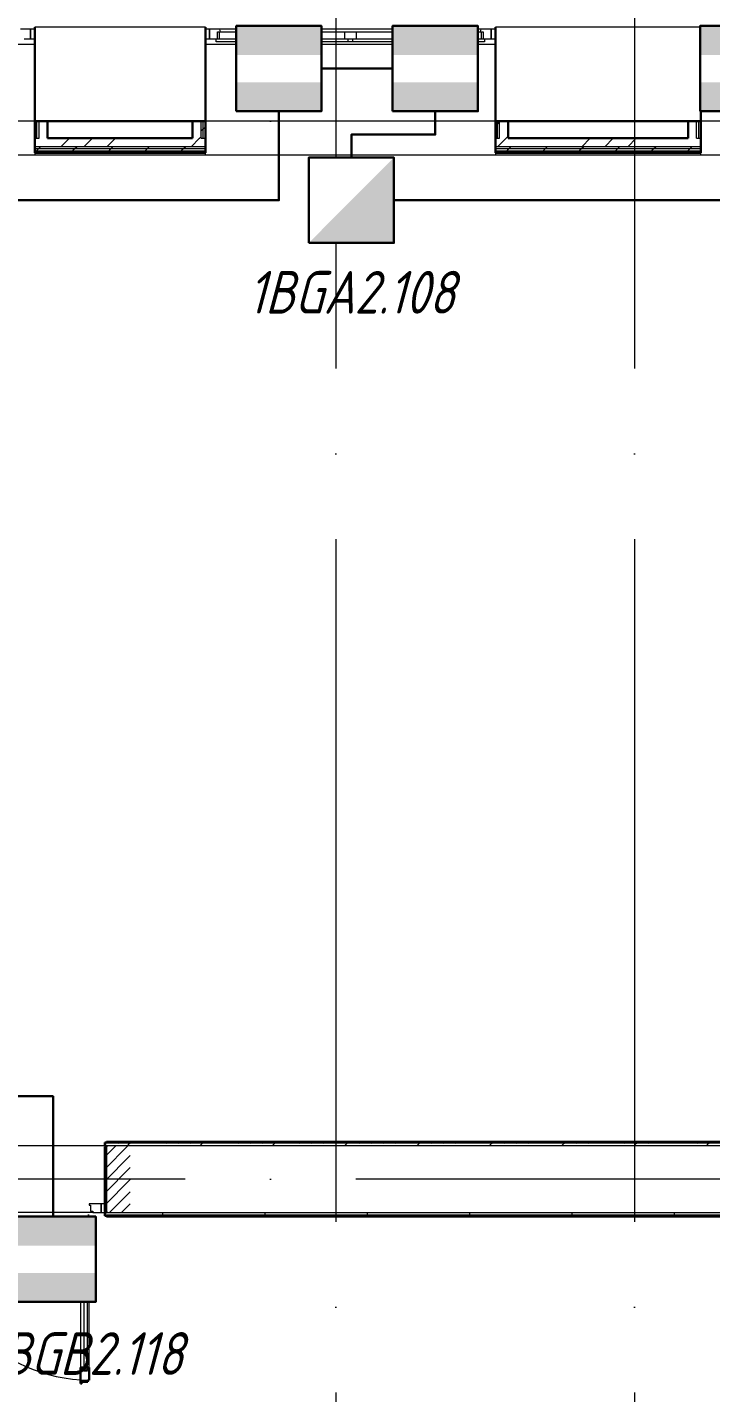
# Model space of a CAD drawing. Header units: millimetres. Extents: x -259793 to 1187961, y -549744 to 43070.
# Drawn here: x 273087 to 277093, y -10415 to -2413 of the extents above; entities that cross this region are included whole.
import ezdxf
from ezdxf.enums import TextEntityAlignment as Align

# ---------------------------------------------------------------- set-up
doc = ezdxf.new("R2010")
doc.units = ezdxf.units.MM
doc.linetypes.add('ADSK_Линия сетки', pattern=[25, 20, -2.5, 0, -2.5])
doc.linetypes.add('ADSK_Штриховая_ш2 п1_5', pattern=[4.5, 3, -1.5])
for name, color, linetype, lineweight in [('_ Окна', 7, 'Continuous', 9), ('RC-Извещатели_охранные', 5, 'Continuous', 30), ('Двери', 252, 'Continuous', 9), ('лс', 5, 'Continuous', 30), ('Ограждение', 252, 'Continuous', 9), ('Окна', 252, 'Continuous', 9), ('Оси', 252, 'Continuous', 9), ('Стены внутренние', 7, 'Continuous', 18), ('Стены наружные', 7, 'Continuous', 18), ('Стены штриховка', 7, 'Continuous', 9)]:
    doc.layers.add(name, color=color, linetype=linetype, lineweight=lineweight)
doc.layers.add('RC-Позиционные_обозначения', color=7, linetype='Continuous')
doc.layers.add('Двери открывание', color=7, linetype='Continuous', lineweight=9, true_color=0xc0c0c0)
doc.styles.add('RubezhCAD', font='', dxfattribs={"oblique": 10})
doc.styles.get("Standard").update_dxf_attribs({"font": ''})
doc.styles.get('RubezhCAD').set_extended_font_data('GOST type A')
doc.styles.get('Standard').set_extended_font_data('GOST type B')

# ---------------------------------------------------------------- blocks, each defined once
blk = doc.blocks.new('RC-UGO-IOM-02')
at = {"layer": 'RC-Извещатели_охранные'}
blk.add_point((0, 0), dxfattribs=at)
blk.add_attdef('PSTN', text='', height=2.5, dxfattribs=at).set_placement((0.977, 2.603), align=Align.BOTTOM_LEFT)
blk.add_wipeout([(2.5, -2.5), (2.5, 2.5), (-2.5, 2.5), (-2.5, -2.5)]).dxf.layer = 'RC-Извещатели_охранные'
blk.add_wipeout([(-2.5, -2.5), (-2.5, 2.5), (2.5, 2.5), (2.5, -2.5)]).dxf.layer = 'RC-Извещатели_охранные'
h = blk.add_hatch(color=256, dxfattribs=at)
h.dxf.hatch_style = 1
h.paths.add_polyline_path([(2.5, 0.8), (2.5, 2.506), (-2.5, 2.499), (-2.5, 0.8)])
h = blk.add_hatch(color=256, dxfattribs=at)
h.dxf.hatch_style = 1
h.paths.add_polyline_path([(2.5, -2.5), (2.5, -0.794), (-2.5, -0.801), (-2.5, -2.5)])
blk.add_lwpolyline([(-2.5, -2.5), (2.5, -2.5), (2.5, 2.5), (-2.5, 2.5)], close=True, dxfattribs=at)
blk = doc.blocks.new('RC-UGO-IOZ-02')
at = {"layer": 'RC-Извещатели_охранные'}
blk.add_attdef('PSTN', text='', height=2.5, dxfattribs=at).set_placement((0.977, 2.603), align=Align.BOTTOM_LEFT)
blk.add_wipeout([(2.5, -2.5), (2.5, 2.5), (-2.5, 2.5), (-2.5, -2.5)]).dxf.layer = 'RC-Извещатели_охранные'
blk.add_wipeout([(-2.5, -2.5), (-2.5, 2.5), (2.5, 2.5), (2.5, -2.5)]).dxf.layer = 'RC-Извещатели_охранные'
h = blk.add_hatch(color=256, dxfattribs=at)
h.dxf.hatch_style = 1
h.paths.add_polyline_path([(2.5, -2.5), (2.5, 2.5), (0, 0), (-2.5, -2.5)])
blk.add_lwpolyline([(-2.5, -2.5), (2.5, -2.5), (2.5, 2.5), (-2.5, 2.5)], close=True, dxfattribs=at)
blk = doc.blocks.new('3 этаж')
at = {"layer": '_ Окна', "color": 251, "lineweight": 18, "true_color": 0x636466}
for p, q in [((273105.8, -2423.4), (273046.3, -2423.4)), ((273105.8, -2481.4), (273105.8, -2423.4)), ((274215.2, -2423.4), (274155.8, -2423.4)), ((274155.8, -2423.4), (274155.8, -2481.4)), ((274201.8, -2481.4), (274201.8, -2440.4)), ((274201.8, -2440.4), (274213.8, -2440.4)), ((274219.8, -2440.4), (274215.2, -2423.4)), ((275746.3, -2423.4), (275741.8, -2440.4)), ((275805.8, -2423.4), (275746.3, -2423.4)), ((275747.8, -2440.4), (275759.8, -2440.4)), ((275759.8, -2440.4), (275759.8, -2481.4)), ((275805.8, -2481.4), (275805.8, -2423.4)), ((277120.2, -2423.4), (277060.8, -2423.4)), ((277060.8, -2423.4), (277060.8, -2481.4)), ((273067.8, -2481.4), (273105.8, -2481.4)), ((274155.8, -2481.4), (274193.8, -2481.4)), ((275767.8, -2481.4), (275805.8, -2481.4)), ((277060.8, -2481.4), (277098.8, -2481.4))]:
    blk.add_line(p, q, dxfattribs=at)
at = {"layer": '_ Окна', "color": 251, "true_color": 0x636466}
for p, q in [((273130.8, -2423.4), (273105.8, -2423.4)), ((273105.8, -2423.4), (273105.8, -2481.4)), ((274155.8, -2423.4), (274130.8, -2423.4)), ((274155.8, -2481.4), (274155.8, -2423.4)), ((275830.8, -2423.4), (275805.8, -2423.4)), ((275805.8, -2423.4), (275805.8, -2481.4)), ((277060.8, -2423.4), (277035.8, -2423.4)), ((277060.8, -2481.4), (277060.8, -2423.4)), ((273105.8, -2481.4), (273130.8, -2481.4)), ((274130.8, -2481.4), (274155.8, -2481.4)), ((275805.8, -2481.4), (275830.8, -2481.4)), ((277035.8, -2481.4), (277060.8, -2481.4))]:
    blk.add_line(p, q, dxfattribs=at)
at = {"layer": 'Двери', "color": 251, "linetype": 'Continuous', "lineweight": 18, "true_color": 0x636466}
for p, q in [((273676.5, -8968.4), (273540.8, -9104.1)), ((273605.8, -8968.4), (273540.8, -9033.4)), ((273690.8, -9024.8), (273540.8, -9174.8)), ((273690.8, -9095.6), (273540.8, -9245.6)), ((273690.8, -9166.3), (273540.8, -9316.3)), ((273690.8, -9237), (273569.3, -9358.4)), ((273690.8, -9307.7), (273640, -9358.4))]:
    blk.add_line(p, q, dxfattribs=at)
at = {"layer": 'Двери', "color": 251, "linetype": 'ADSK_Штриховая_ш2 п1_5', "true_color": 0x636466}
for p, q in [((273690.8, -8968.4), (273540.8, -8968.4)), ((273540.8, -8968.4), (273540.8, -9358.4)), ((273540.8, -9358.4), (273690.8, -9358.4))]:
    blk.add_line(p, q, dxfattribs=at)
at = {"layer": 'Двери', "color": 251, "true_color": 0x636466}
for p, q in [((273520.8, -9308.4), (273448.8, -9308.4)), ((273448.8, -9308.4), (273448.8, -9316.4)), ((273448.8, -9316.4), (273457.8, -9316.4)), ((273457.8, -9316.4), (273457.8, -9350.4)), ((273457.8, -9350.4), (273471.8, -9350.4)), ((273471.8, -9350.4), (273471.8, -9358.4)), ((273471.8, -9358.4), (273520.8, -9358.4)), ((273540.8, -9308.4), (273520.8, -9308.4)), ((273520.8, -9308.4), (273520.8, -9358.4)), ((273520.8, -9358.4), (273520.8, -9308.4)), ((273520.8, -9358.4), (273540.8, -9358.4)), ((273540.8, -9358.4), (273540.8, -9308.4)), ((273398.8, -9470.4), (273398.8, -10266.4)), ((273418.8, -9452.4), (273418.8, -10284.4)), ((273439.8, -9452.4), (273418.8, -9452.4)), ((273439.8, -10284.4), (273439.8, -9452.4)), ((273448.8, -10266.4), (273448.8, -9470.4)), ((273418.8, -10284.4), (273439.8, -10284.4))]:
    blk.add_line(p, q, dxfattribs=at)
at = {"layer": 'Двери', "color": 251, "lineweight": 30, "true_color": 0x636466}
for p, q in [((273406.8, -9394.4), (273398.8, -9394.4)), ((273398.8, -9394.4), (273398.8, -9470.4)), ((273406.8, -9385.4), (273406.8, -9394.4)), ((273440.8, -9385.4), (273406.8, -9385.4)), ((273448.8, -9376.4), (273440.8, -9376.4)), ((273440.8, -9376.4), (273440.8, -9385.4)), ((273448.8, -9470.4), (273448.8, -9376.4)), ((273398.8, -9470.4), (273418.8, -9470.4)), ((273418.8, -9470.4), (273418.8, -9452.4)), ((273418.8, -9452.4), (273439.8, -9452.4)), ((273439.8, -9452.4), (273439.8, -9470.4)), ((273439.8, -9470.4), (273448.8, -9470.4)), ((273398.8, -10266.4), (273398.8, -10360.4)), ((273398.8, -10266.4), (273418.8, -10266.4)), ((273418.8, -10266.4), (273418.8, -10284.4)), ((273418.8, -10284.4), (273439.8, -10284.4)), ((273439.8, -10266.4), (273448.8, -10266.4)), ((273439.8, -10284.4), (273439.8, -10266.4)), ((273448.8, -10342.4), (273448.8, -10266.4)), ((273398.8, -10360.4), (273406.8, -10360.4)), ((273406.8, -10360.4), (273406.8, -10351.4)), ((273406.8, -10351.4), (273440.8, -10351.4)), ((273440.8, -10351.4), (273440.8, -10342.4)), ((273440.8, -10342.4), (273448.8, -10342.4))]:
    blk.add_line(p, q, dxfattribs=at)
at = {"layer": 'Двери открывание', "color": 251, "true_color": 0x636466}
blk.add_arc((273466.8, -9376.4), 966, 180, 268.93231, dxfattribs=at)
at = {"layer": 'Ограждение', "color": 251, "true_color": 0x636466}
for p, q in [((273130.8, -2513.4), (271430.8, -2513.4)), ((275830.8, -2513.4), (274130.8, -2513.4)), ((278735.8, -2513.4), (277035.8, -2513.4)), ((273130.8, -2963.4), (271430.8, -2963.4)), ((275830.8, -2963.4), (274130.8, -2963.4)), ((278735.8, -2963.4), (277035.8, -2963.4)), ((279250.8, -3163.4), (268970.8, -3163.4)), ((273130.8, -3163.4), (271430.8, -3163.4)), ((273130.8, -3148.4), (273130.8, -3163.4)), ((274130.8, -3163.4), (274130.8, -3148.4)), ((275830.8, -3163.4), (274130.8, -3163.4)), ((275830.8, -3148.4), (275830.8, -3163.4)), ((277035.8, -3163.4), (277035.8, -3148.4)), ((278735.8, -3163.4), (277035.8, -3163.4)), ((273550.8, -8948.4), (273550.8, -8943.4)), ((278062.5, -8943.4), (273550.8, -8943.4)), ((273550.8, -9383.4), (273550.8, -9378.4)), ((273550.8, -9383.4), (285030.8, -9383.4))]:
    blk.add_line(p, q, dxfattribs=at)
at = {"layer": 'Окна', "color": 251, "true_color": 0x636466}
for p, q in [((274213.8, -2440.4), (274945.8, -2440.4)), ((274213.8, -2481.4), (274213.8, -2440.4)), ((275746.3, -2423.4), (274215.2, -2423.4)), ((274945.8, -2440.4), (275015.8, -2440.4)), ((274945.8, -2440.4), (274945.8, -2481.4)), ((275015.8, -2440.4), (275747.8, -2440.4)), ((275015.8, -2481.4), (275015.8, -2440.4)), ((275747.8, -2440.4), (275747.8, -2481.4)), ((274193.8, -2481.4), (274965.8, -2481.4)), ((274193.8, -2498.4), (274193.8, -2481.4)), ((274965.8, -2498.4), (274193.8, -2498.4)), ((274965.8, -2481.4), (274995.8, -2481.4)), ((274965.8, -2481.4), (274965.8, -2498.4)), ((274995.8, -2498.4), (274965.8, -2498.4)), ((274995.8, -2481.4), (275767.8, -2481.4)), ((274995.8, -2498.4), (274995.8, -2481.4)), ((275767.8, -2498.4), (274995.8, -2498.4)), ((275767.8, -2481.4), (275767.8, -2498.4))]:
    blk.add_line(p, q, dxfattribs=at)
at = {"layer": 'Оси', "color": 251, "linetype": 'ADSK_Линия сетки', "ltscale": 200, "true_color": 0x636466}
for p, q in [((274895.8, 34587.2), (274895.8, -31389.6)), ((276645.8, 34587.2), (276645.8, -31389.6)), ((314013.1, -2963.4), (237073.5, -2963.4)), ((314013.1, -9163.4), (237073.5, -9163.4))]:
    blk.add_line(p, q, dxfattribs=at)
at = {"layer": 'Стены внутренние', "color": 251, "lineweight": 30, "true_color": 0x636466}
for p, q in [((273130.8, -2413.4), (273130.8, -2963.4)), ((274130.8, -2963.4), (274130.8, -2413.4)), ((275830.8, -2413.4), (275830.8, -2963.4)), ((277035.8, -2963.4), (277035.8, -2413.4)), ((273205.8, -2963.4), (274055.8, -2963.4)), ((275905.8, -2963.4), (276960.8, -2963.4)), ((273550.8, -8968.4), (273550.8, -8973.4)), ((273550.8, -9353.4), (273550.8, -9358.4))]:
    blk.add_line(p, q, dxfattribs=at)
at = {"layer": 'Стены внутренние', "color": 251, "true_color": 0x636466}
for p, q in [((274130.8, -2413.4), (273130.8, -2413.4)), ((277035.8, -2413.4), (275830.8, -2413.4)), ((273540.8, -8968.4), (268965.8, -8968.4)), ((280310.8, -8968.4), (273550.8, -8968.4)), ((273550.8, -8973.4), (273550.8, -9353.4)), ((273471.8, -9358.4), (272109.8, -9358.4)), ((273550.8, -9358.4), (280310.8, -9358.4))]:
    blk.add_line(p, q, dxfattribs=at)
at = {"layer": 'Стены наружные', "color": 251, "lineweight": 30, "true_color": 0x636466}
for p, q in [((273130.8, -2963.4), (273130.8, -3148.4)), ((273205.8, -2963.4), (273130.8, -2963.4)), ((273205.8, -3063.4), (273205.8, -2963.4)), ((274055.8, -2963.4), (274055.8, -3063.4)), ((274130.8, -2963.4), (274055.8, -2963.4)), ((274130.8, -3148.4), (274130.8, -2963.4)), ((275830.8, -2963.4), (275830.8, -3148.4)), ((275905.8, -2963.4), (275830.8, -2963.4)), ((275905.8, -3063.4), (275905.8, -2963.4)), ((276960.8, -2963.4), (276960.8, -3063.4)), ((277035.8, -2963.4), (276960.8, -2963.4)), ((277035.8, -3148.4), (277035.8, -2963.4)), ((274055.8, -3063.4), (273205.8, -3063.4)), ((276960.8, -3063.4), (275905.8, -3063.4)), ((273130.8, -3148.4), (274130.8, -3148.4)), ((275830.8, -3148.4), (277035.8, -3148.4)), ((273540.8, -8948.4), (273540.8, -8968.4)), ((285040.8, -8948.4), (273540.8, -8948.4)), ((273540.8, -8968.4), (273550.8, -8968.4)), ((273550.8, -8973.4), (273540.8, -8973.4)), ((273540.8, -8973.4), (273540.8, -9353.4)), ((273540.8, -9353.4), (273550.8, -9353.4)), ((273550.8, -9358.4), (273540.8, -9358.4)), ((273540.8, -9358.4), (273540.8, -9378.4)), ((273540.8, -9378.4), (285040.8, -9378.4))]:
    blk.add_line(p, q, dxfattribs=at)
at = {"layer": 'Стены наружные', "color": 251, "linetype": 'Continuous', "lineweight": 9, "true_color": 0x636466}
for p, q in [((274105.8, -3021), (274118.3, -3008.5)), ((274118.3, -3008.5), (274130.8, -2996)), ((275830.8, -2993.1), (275843.3, -2980.6)), ((275843.3, -2980.6), (275855.8, -2968.1)), ((275855.8, -2966.3), (275858.6, -2963.4)), ((273152.3, -3125.9), (273164.8, -3113.4)), ((273283.7, -3113.4), (273333.7, -3063.4)), ((273364.4, -3125.9), (273376.9, -3113.4)), ((273418.7, -3113.4), (273468.7, -3063.4)), ((273553.6, -3113.4), (273603.6, -3063.4)), ((273576.6, -3125.9), (273589.1, -3113.4)), ((273788.7, -3125.9), (273801.2, -3113.4)), ((274000.8, -3125.9), (274013.3, -3113.4)), ((274047.1, -3113.4), (274097.1, -3063.4)), ((274097.1, -3063.4), (274105.8, -3054.7)), ((275843.6, -3113.4), (275893.6, -3063.4)), ((275893.6, -3063.4), (275905.8, -3051.2)), ((275910, -3125.9), (275922.5, -3113.4)), ((276122.2, -3125.9), (276134.7, -3113.4)), ((276334.3, -3125.9), (276346.8, -3113.4)), ((276337, -3113.4), (276387, -3063.4)), ((276472, -3113.4), (276522, -3063.4)), ((276546.4, -3125.9), (276558.9, -3113.4)), ((276606.9, -3113.4), (276656.9, -3063.4)), ((276758.6, -3125.9), (276771.1, -3113.4)), ((276970.7, -3125.9), (276983.2, -3113.4)), ((277033.2, -3063.4), (277035.8, -3060.9)), ((273130.8, -3147.5), (273134.8, -3143.4)), ((273134.8, -3143.4), (273139.8, -3138.4)), ((273139.8, -3138.4), (273152.3, -3125.9)), ((273200.5, -3148.4), (273205.5, -3143.4)), ((273271.2, -3148.4), (273276.2, -3143.4)), ((273341.9, -3148.4), (273346.9, -3143.4)), ((273351.9, -3138.4), (273364.4, -3125.9)), ((273412.7, -3148.4), (273417.7, -3143.4)), ((273483.4, -3148.4), (273488.4, -3143.4)), ((273554.1, -3148.4), (273559.1, -3143.4)), ((273559.1, -3143.4), (273564.1, -3138.4)), ((273564.1, -3138.4), (273576.6, -3125.9)), ((273624.8, -3148.4), (273629.8, -3143.4)), ((273695.5, -3148.4), (273700.5, -3143.4)), ((273766.2, -3148.4), (273771.2, -3143.4)), ((273776.2, -3138.4), (273788.7, -3125.9)), ((273836.9, -3148.4), (273841.9, -3143.4)), ((273907.6, -3148.4), (273912.6, -3143.4)), ((273978.3, -3148.4), (273983.3, -3143.4)), ((273983.3, -3143.4), (273988.3, -3138.4)), ((273988.3, -3138.4), (274000.8, -3125.9)), ((274049.1, -3148.4), (274054.1, -3143.4)), ((274119.8, -3148.4), (274124.8, -3143.4)), ((275887.5, -3148.4), (275892.5, -3143.4)), ((275897.5, -3138.4), (275910, -3125.9)), ((275958.2, -3148.4), (275963.2, -3143.4)), ((276029, -3148.4), (276034, -3143.4)), ((276099.7, -3148.4), (276104.7, -3143.4)), ((276104.7, -3143.4), (276109.7, -3138.4)), ((276109.7, -3138.4), (276122.2, -3125.9)), ((276170.4, -3148.4), (276175.4, -3143.4)), ((276241.1, -3148.4), (276246.1, -3143.4)), ((276311.8, -3148.4), (276316.8, -3143.4)), ((276321.8, -3138.4), (276334.3, -3125.9)), ((276382.5, -3148.4), (276387.5, -3143.4)), ((276453.2, -3148.4), (276458.2, -3143.4)), ((276523.9, -3148.4), (276528.9, -3143.4)), ((276528.9, -3143.4), (276533.9, -3138.4)), ((276533.9, -3138.4), (276546.4, -3125.9)), ((276594.6, -3148.4), (276599.6, -3143.4)), ((276665.4, -3148.4), (276670.4, -3143.4)), ((276736.1, -3148.4), (276741.1, -3143.4)), ((276746.1, -3138.4), (276758.6, -3125.9)), ((276806.8, -3148.4), (276811.8, -3143.4)), ((276877.5, -3148.4), (276882.5, -3143.4)), ((276948.2, -3148.4), (276953.2, -3143.4)), ((276953.2, -3143.4), (276958.2, -3138.4)), ((276958.2, -3138.4), (276970.7, -3125.9)), ((277018.9, -3148.4), (277023.9, -3143.4)), ((273547.4, -8953.4), (273552.4, -8948.4)), ((273618.1, -8953.4), (273623.1, -8948.4)), ((273673.8, -8968.4), (273688.8, -8953.4)), ((273688.8, -8953.4), (273693.8, -8948.4)), ((273759.5, -8953.4), (273764.5, -8948.4)), ((273830.2, -8953.4), (273835.2, -8948.4)), ((273900.9, -8953.4), (273905.9, -8948.4)), ((273971.6, -8953.4), (273976.6, -8948.4)), ((274042.3, -8953.4), (274047.3, -8948.4)), ((274098, -8968.4), (274113, -8953.4)), ((274113, -8953.4), (274118, -8948.4)), ((274183.8, -8953.4), (274188.8, -8948.4)), ((274254.5, -8953.4), (274259.5, -8948.4)), ((274325.2, -8953.4), (274330.2, -8948.4)), ((274395.9, -8953.4), (274400.9, -8948.4)), ((274466.6, -8953.4), (274471.6, -8948.4)), ((274522.3, -8968.4), (274537.3, -8953.4)), ((274537.3, -8953.4), (274542.3, -8948.4)), ((274608, -8953.4), (274613, -8948.4)), ((274678.7, -8953.4), (274683.7, -8948.4)), ((274749.4, -8953.4), (274754.4, -8948.4)), ((274820.1, -8953.4), (274825.1, -8948.4)), ((274890.9, -8953.4), (274895.9, -8948.4)), ((274946.6, -8968.4), (274961.6, -8953.4)), ((274961.6, -8953.4), (274966.6, -8948.4)), ((275032.3, -8953.4), (275037.3, -8948.4)), ((275103, -8953.4), (275108, -8948.4)), ((275173.7, -8953.4), (275178.7, -8948.4)), ((275244.4, -8953.4), (275249.4, -8948.4)), ((275315.1, -8953.4), (275320.1, -8948.4)), ((275370.8, -8968.4), (275385.8, -8953.4)), ((275385.8, -8953.4), (275390.8, -8948.4)), ((275456.5, -8953.4), (275461.5, -8948.4)), ((275527.3, -8953.4), (275532.3, -8948.4)), ((275598, -8953.4), (275603, -8948.4)), ((275668.7, -8953.4), (275673.7, -8948.4)), ((275739.4, -8953.4), (275744.4, -8948.4)), ((275795.1, -8968.4), (275810.1, -8953.4)), ((275810.1, -8953.4), (275815.1, -8948.4)), ((275880.8, -8953.4), (275885.8, -8948.4)), ((275951.5, -8953.4), (275956.5, -8948.4)), ((276022.2, -8953.4), (276027.2, -8948.4)), ((276092.9, -8953.4), (276097.9, -8948.4)), ((276163.7, -8953.4), (276168.7, -8948.4)), ((276219.4, -8968.4), (276234.4, -8953.4)), ((276234.4, -8953.4), (276239.4, -8948.4)), ((276305.1, -8953.4), (276310.1, -8948.4)), ((276375.8, -8953.4), (276380.8, -8948.4)), ((276446.5, -8953.4), (276451.5, -8948.4)), ((276517.2, -8953.4), (276522.2, -8948.4)), ((276587.9, -8953.4), (276592.9, -8948.4)), ((276643.6, -8968.4), (276658.6, -8953.4)), ((276658.6, -8953.4), (276663.6, -8948.4)), ((276729.3, -8953.4), (276734.3, -8948.4)), ((276800, -8953.4), (276805, -8948.4)), ((276870.8, -8953.4), (276875.8, -8948.4)), ((276941.5, -8953.4), (276946.5, -8948.4)), ((277012.2, -8953.4), (277017.2, -8948.4)), ((277067.9, -8968.4), (277082.9, -8953.4)), ((277082.9, -8953.4), (277087.9, -8948.4)), ((273540.8, -9008.1), (273550.8, -8998.1)), ((273540.8, -9008.1), (273550.8, -8998.1)), ((273540.8, -9165.3), (273550.8, -9155.3)), ((273540.8, -9165.3), (273550.8, -9155.3)), ((273881.8, -9373.4), (273881.8, -9358.4)), ((274481.8, -9373.4), (274481.8, -9358.4)), ((275081.8, -9373.4), (275081.8, -9358.4)), ((275681.8, -9373.4), (275681.8, -9358.4)), ((276281.8, -9373.4), (276281.8, -9358.4)), ((276881.8, -9373.4), (276881.8, -9358.4)), ((273546.6, -9378.4), (273551.6, -9373.4)), ((273617.3, -9378.4), (273622.3, -9373.4)), ((273688, -9378.4), (273693, -9373.4)), ((273758.8, -9378.4), (273763.8, -9373.4)), ((273829.5, -9378.4), (273834.5, -9373.4)), ((273900.2, -9378.4), (273905.2, -9373.4)), ((273970.9, -9378.4), (273975.9, -9373.4)), ((274041.6, -9378.4), (274046.6, -9373.4)), ((274112.3, -9378.4), (274117.3, -9373.4)), ((274183, -9378.4), (274188, -9373.4)), ((274253.7, -9378.4), (274258.7, -9373.4)), ((274324.4, -9378.4), (274329.4, -9373.4)), ((274395.1, -9378.4), (274400.1, -9373.4)), ((274465.9, -9378.4), (274470.9, -9373.4)), ((274536.6, -9378.4), (274541.6, -9373.4)), ((274607.3, -9378.4), (274612.3, -9373.4)), ((274678, -9378.4), (274683, -9373.4)), ((274748.7, -9378.4), (274753.7, -9373.4)), ((274819.4, -9378.4), (274824.4, -9373.4)), ((274890.1, -9378.4), (274895.1, -9373.4)), ((274960.8, -9378.4), (274965.8, -9373.4)), ((275031.5, -9378.4), (275036.5, -9373.4)), ((275102.3, -9378.4), (275107.3, -9373.4)), ((275173, -9378.4), (275178, -9373.4)), ((275243.7, -9378.4), (275248.7, -9373.4)), ((275314.4, -9378.4), (275319.4, -9373.4)), ((275385.1, -9378.4), (275390.1, -9373.4)), ((275455.8, -9378.4), (275460.8, -9373.4)), ((275526.5, -9378.4), (275531.5, -9373.4)), ((275597.2, -9378.4), (275602.2, -9373.4)), ((275667.9, -9378.4), (275672.9, -9373.4)), ((275738.7, -9378.4), (275743.7, -9373.4)), ((275809.4, -9378.4), (275814.4, -9373.4)), ((275880.1, -9378.4), (275885.1, -9373.4)), ((275950.8, -9378.4), (275955.8, -9373.4)), ((276021.5, -9378.4), (276026.5, -9373.4)), ((276092.2, -9378.4), (276097.2, -9373.4)), ((276162.9, -9378.4), (276167.9, -9373.4)), ((276233.6, -9378.4), (276238.6, -9373.4)), ((276304.3, -9378.4), (276309.3, -9373.4)), ((276375, -9378.4), (276380, -9373.4)), ((276445.8, -9378.4), (276450.8, -9373.4)), ((276516.5, -9378.4), (276521.5, -9373.4)), ((276587.2, -9378.4), (276592.2, -9373.4)), ((276657.9, -9378.4), (276662.9, -9373.4)), ((276728.6, -9378.4), (276733.6, -9373.4)), ((276799.3, -9378.4), (276804.3, -9373.4)), ((276870, -9378.4), (276875, -9373.4)), ((276940.7, -9378.4), (276945.7, -9373.4)), ((277011.4, -9378.4), (277016.4, -9373.4)), ((277082.2, -9378.4), (277087.2, -9373.4))]:
    blk.add_line(p, q, dxfattribs=at)
at = {"layer": 'Стены штриховка', "color": 251, "true_color": 0x636466}
for p, q in [((273143.3, -3063.4), (273143.3, -2963.4)), ((273155.8, -3063.4), (273155.8, -2963.4)), ((274105.8, -3063.4), (274105.8, -2963.4)), ((274118.3, -3063.4), (274118.3, -2963.4)), ((275843.3, -3063.4), (275843.3, -2963.4)), ((275855.8, -3063.4), (275855.8, -2963.4)), ((277010.8, -3063.4), (277010.8, -2963.4)), ((277023.3, -3063.4), (277023.3, -2963.4)), ((273130.8, -3063.4), (273155.8, -3063.4)), ((274130.8, -3113.4), (273130.8, -3113.4)), ((274105.8, -3063.4), (274130.8, -3063.4)), ((275830.8, -3063.4), (275855.8, -3063.4)), ((277035.8, -3113.4), (275830.8, -3113.4)), ((277010.8, -3063.4), (277035.8, -3063.4)), ((274130.8, -3125.9), (273130.8, -3125.9)), ((274130.8, -3138.4), (273130.8, -3138.4)), ((273130.8, -3143.4), (274130.8, -3143.4)), ((277035.8, -3125.9), (275830.8, -3125.9)), ((277035.8, -3138.4), (275830.8, -3138.4)), ((275830.8, -3143.4), (277035.8, -3143.4)), ((285040.8, -8953.4), (273540.8, -8953.4)), ((273540.8, -9373.4), (285040.8, -9373.4))]:
    blk.add_line(p, q, dxfattribs=at)

msp = doc.modelspace()

# ---------------------------------------------------------------- block references
msp.add_blockref('3 этаж', (0, 0))

# ---------------------------------------------------------------- next in the draw order: block references
at = {"layer": 'RC-Извещатели_охранные', "color": 1, "ltscale": 0.01}
ref = msp.add_blockref('RC-UGO-IOM-02', (272598.16147, -2655.66649), dxfattribs=dict(at, xscale=100, yscale=100, zscale=100))
ref.add_attrib('PSTN', '1BGB2.112', dxfattribs={"layer": 'RC-Позиционные_обозначения', "height": 250, "style": 'RubezhCAD', "oblique": 15}).set_placement((272776.0608, -2334.7012), align=Align.BOTTOM_CENTER)
ref = msp.add_blockref('RC-UGO-IOM-02', (274561.49912, -2655.66649), dxfattribs=dict(at, xscale=100, yscale=100, zscale=100))
ref.add_attrib('PSTN', '1BGB2.110', dxfattribs={"layer": 'RC-Позиционные_обозначения', "height": 250, "style": 'RubezhCAD', "oblique": 15}).set_placement((274381.16364, -2334.7012), align=Align.BOTTOM_CENTER)
ref = msp.add_blockref('RC-UGO-IOM-02', (275478.26441, -2655.66649), dxfattribs=dict(at, xscale=100, yscale=100, zscale=100))
ref.add_attrib('PSTN', '1BGB2.109', dxfattribs={"layer": 'RC-Позиционные_обозначения', "height": 250, "style": 'RubezhCAD', "oblique": 15}).set_placement((275656.16373, -2334.7012), align=Align.BOTTOM_CENTER)
ref = msp.add_blockref('RC-UGO-IOM-02', (277281.39618, -2655.66649), dxfattribs=dict(at, xscale=100, yscale=100, zscale=100))
ref.add_attrib('PSTN', '1BGB2.107', dxfattribs={"layer": 'RC-Позиционные_обозначения', "height": 250, "style": 'RubezhCAD', "oblique": 15}).set_placement((277101.0607, -2334.7012), align=Align.BOTTOM_CENTER)
ref = msp.add_blockref('RC-UGO-IOZ-02', (274986.57573, -3427.25672), dxfattribs=dict(at, xscale=100, yscale=100, zscale=100))
ref.add_attrib('PSTN', '1BGA2.108', dxfattribs={"layer": 'RC-Позиционные_обозначения', "height": 250, "style": 'RubezhCAD', "oblique": 15}).set_placement((274986.57573, -4166.28642), align=Align.BOTTOM_CENTER)
ref = msp.add_blockref('RC-UGO-IOM-02', (273238.20468, -9633.28884), dxfattribs=dict(at, xscale=100, yscale=100, zscale=100))
ref.add_attrib('PSTN', '1BGB2.118', dxfattribs={"layer": 'RC-Позиционные_обозначения', "height": 250, "style": 'RubezhCAD', "oblique": 15}).set_placement((273416.104, -10385.5328), align=Align.BOTTOM_CENTER)

# ---------------------------------------------------------------- next in the draw order: linework, layer by layer
at = {"layer": 'лс'}
for points in [[(275228.26441, -2655.66649), (274811.49912, -2655.66649)], [(274561.49912, -2905.66649), (274561.49912, -3427.25672), (272611.13235, -3427.25672)], [(274986.57573, -3177.25672), (274986.57573, -3042.2333), (275478.26441, -3042.2333), (275478.26441, -2905.66649)], [(277281.39618, -2905.66649), (277281.39618, -3427.25672), (275476.08377, -3427.25672)], [(275476.08377, -3427.25672), (275313.10342, -3427.25672), (275236.57573, -3427.25672)], [(273238.20468, -9383.28884), (273238.20468, -8678.16654), (269249.1911, -8678.16654)]]:
    msp.add_lwpolyline(points, dxfattribs=at)

doc.saveas('drawing.dxf')
